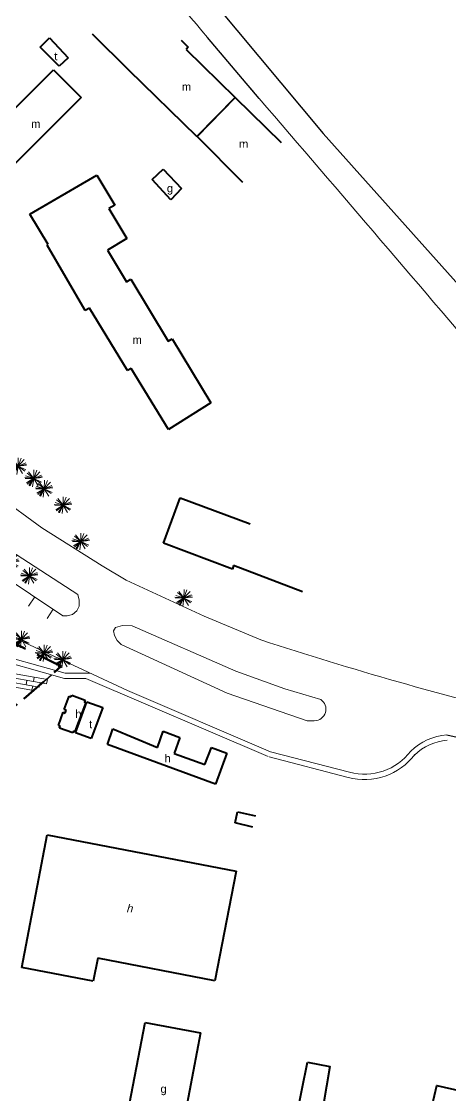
# Model space of a CAD drawing. Header units: millimetres. Extents: x -105266 to 178069, y 491 to 168574.
# Drawn here: x 119193 to 128852, y 83743 to 107902 of the extents above; entities that cross this region are included whole.
import ezdxf
from ezdxf.enums import TextEntityAlignment as Align

# ---------------------------------------------------------------- set-up
doc = ezdxf.new("R2010")
doc.units = ezdxf.units.MM
for name, pattern in [('HIDDEN', [9.525, 6.35, -3.175]), ('KOJ', [0]), ('WRP', [4.5, 3, -1.5])]:
    doc.linetypes.add(name, pattern=pattern)
for name, color, linetype, lineweight in [('A-granica opracowania', 7, 'HIDDEN', 80), ('A-SCIANY KONSTR MUROWANE', 30, 'Continuous', 40), ('A-WIDOK', 111, 'Continuous', 15), ('A-wykończenia', 6, 'Continuous', 13), ('A09_MATERIAL', 251, 'Continuous', 0)]:
    doc.layers.add(name, color=color, linetype=linetype, lineweight=lineweight)
doc.layers.add('EBUOA_T_0', color=7, linetype='Continuous')
doc.layers.add('SDRPK_L_0', color=7, linetype='KOJ')
doc.styles.get("Standard").update_dxf_attribs({"font": 'arial.ttf'})

# ---------------------------------------------------------------- blocks, each defined once
blk = doc.blocks.new('A$C12F46005')
at = {"lineweight": -2}
for p, q in [((0, 0), (-51.2966, 4.4435)), ((-0.9943, -0.1757), (-46.7966, 14.1285)), ((-0.9768, -0.3809), (-37.8314, 29.6356)), ((-0.8373, -0.2722), (-30.5106, 36.5267)), ((-0.9943, -0.1757), (-0.4362, 46.9746)), ((-0.9768, -0.3809), (45.9591, 10.9001)), ((-0.9768, -0.3809), (47.0929, 4.915)), ((-0.8373, -0.2722), (34.1161, 36.8542)), ((-0.8373, -0.2722), (34.1161, 36.8542)), ((-0.8373, -0.2722), (42.3487, 17.7378)), ((-0.8024, -0.6531), (16.1685, 44.9432)), ((-0.8373, -0.2722), (-48.6105, -1.2878)), ((-0.9943, -0.1757), (-42.471, -25.8995)), ((-0.9768, -0.3809), (-37.8314, -32.719)), ((-0.8373, -0.2722), (-27.7326, -38.8674)), ((-0.9768, -0.3809), (-26.6687, -42.1683)), ((-0.8373, -0.2722), (-21.3308, -42.6576)), ((-0.9768, -0.3809), (-7.0989, -47.7908)), ((-0.9943, -0.1757), (-0.8373, -0.2722)), ((-0.9943, -0.1757), (-0.9768, -0.3809)), ((-0.9768, -0.3809), (36.9194, -28.1191)), ((-0.9768, -0.3809), (23.8952, -42.2046)), ((-0.9768, -0.3809), (-0.9768, -0.3809)), ((-0.8373, -0.2722), (-0.8024, -0.6531)), ((-0.8024, -0.6531), (42.9592, -21.855))]:
    blk.add_line(p, q, dxfattribs=at)
blk.add_circle((-0.9943, -0.1757), 1.0096, dxfattribs=at)
blk = doc.blocks.new('A$C46E24D2F')
at = {"layer": 'A-WIDOK', "xscale": 4, "yscale": 4, "zscale": 4}
for p in [(-5984, 6043), (-5647, 5617), (-4457, 4238), (-4208, 3878), (-3881, 3493), (-933, 3189), (-3235, 2793), (-665, 2919), (-384, 2613), (-2927, 2448), (-123, 2463), (-2643, 2146), (-14109, 1770), (-2272, 1783), (-1994, 1535), (663, 1693), (974, 1517), (-16623, 1421), (-14265, 1276), (-16554, 1159), (-1694, 1236), (1309, 1128), (-14118, 927), (-1336, 914), (1662, 854), (-14095, 553), (-994, 683), (1900, 621), (-16643, 536), (-15439, 392), (-14506, 310), (-15060, 249), (-14573, 153), (-14074, 237), (-579, 258), (2325, 250), (-281, 4), (256, -438), (2724, -565), (-1386, -833), (-1061, -1079), (1139, -1031), (1566, -1338), (-625, -1401), (-267, -1681), (5043, -1837), (142, -1999), (1384, -2767), (1898, -3079), (2318, -3219), (80, -6559), (-2684, -11250), (-10537, -11497), (-11885, -11579), (-11319, -11744), (-3267, -12063), (-2793, -12371), (-10437, -12666), (-13541, -12927), (-12500, -13051), (-10491, -13101), (-15312, -13415), (-14391, -13533), (-14111, -13501), (-12392, -13769), (-12010, -13818), (-11490, -13870), (-16218, -14233), (-6603, -14354), (-4988, -14355), (-8807, -15123)]:
    blk.add_blockref('A$C12F46005', p, dxfattribs=at)

msp = doc.modelspace()

# ---------------------------------------------------------------- linework, layer by layer
msp.add_line((119461.94, 92851.74), (119871.57, 93207.92))
at = {"layer": 'A-granica opracowania', "linetype": 'WRP', "lineweight": 80, "ltscale": 200}
for p, q in [((120090.66, 93398.43), (118732.29, 94056.05)), ((119247.92, 92665.66), (120090.66, 93398.43)), ((115741.79, 90018.66), (119247.92, 92665.66))]:
    msp.add_line(p, q, dxfattribs=at)
at = {"layer": 'A-SCIANY KONSTR MUROWANE', "ltscale": 10}
for p, q in [((119617.13, 107328.26), (119823.13, 107532.26)), ((119823.13, 107532.26), (120245.13, 107086.26)), ((121618.13, 106796.26), (120796.13, 107618.26)), ((120044.13, 106896.26), (119617.13, 107328.26)), ((122786.13, 107482.26), (122948.13, 107325.26)), ((122948.13, 107325.26), (122900.13, 107269.26)), ((122900.13, 107269.26), (124002.13, 106190.26)), ((120245.13, 107086.26), (120044.13, 106896.26)), ((118280.13, 105187.26), (119916.13, 106817.26)), ((119916.13, 106817.26), (120540.13, 106190.26)), ((123143.13, 105317.26), (121618.13, 106796.26)), ((120540.13, 106190.26), (118904.13, 104561.26)), ((124002.13, 106190.26), (123143.13, 105317.26)), ((123148.13, 105314.26), (124002.13, 106190.26)), ((124002.13, 106190.26), (125036.13, 105178.26)), ((124175.13, 104281.26), (123148.13, 105314.26)), ((119378.13, 103569.26), (120890.13, 104447.26)), ((120890.13, 104447.26), (121295.13, 103774.26)), ((122138.13, 104350.26), (122382.13, 104579.26)), ((122382.13, 104579.26), (122794.13, 104145.26)), ((122554.13, 103889.26), (122138.13, 104350.26)), ((122794.13, 104145.26), (122554.13, 103889.26)), ((121295.13, 103774.26), (121158.13, 103692.26)), ((121158.13, 103692.26), (121563.13, 103019.26)), ((119793.13, 102887.26), (119378.13, 103569.26)), ((121563.13, 103019.26), (121131.13, 102758.26)), ((119771.13, 102873.26), (119793.13, 102887.26)), ((120628.13, 101399.26), (119771.13, 102873.26)), ((121131.13, 102758.26), (121559.13, 102048.26)), ((121559.13, 102048.26), (121653.13, 102105.26)), ((121653.13, 102105.26), (122495.13, 100708.26)), ((120725.13, 101457.26), (120628.13, 101399.26)), ((121577.13, 100049.26), (120725.13, 101457.26)), ((122495.13, 100708.26), (122589.13, 100765.26)), ((122589.13, 100765.26), (123456.13, 99327.26)), ((121663.13, 100097.26), (121577.13, 100049.26)), ((122503.13, 98723.26), (121663.13, 100097.26)), ((123456.13, 99327.26), (122503.13, 98723.26)), ((122392.13, 96171.26), (122767.13, 97190.26)), ((122767.13, 97190.26), (124342.13, 96603.26)), ((123946.13, 95584.26), (122392.13, 96171.26)), ((123969.13, 95668.26), (123946.13, 95584.26)), ((125520.13, 95071.26), (123969.13, 95668.26)), ((120158.13, 92429.26), (120268.13, 92724.26)), ((120268.13, 92724.26), (120311.13, 92708.26)), ((120311.13, 92708.26), (120326.13, 92752.26)), ((120326.13, 92752.26), (120624.13, 92639.26)), ((120641.13, 92583.26), (120397.13, 91929.26)), ((120408.13, 91902.26), (120667.13, 92600.26)), ((120624.13, 92639.26), (120608.13, 92597.26)), ((120608.13, 92597.26), (120641.13, 92583.26)), ((120667.13, 92600.26), (121022.13, 92472.26)), ((120024.13, 92067.26), (120133.13, 92364.26)), ((120133.13, 92364.26), (120176.13, 92347.26)), ((120200.13, 92413.26), (120158.13, 92429.26)), ((120176.13, 92347.26), (120200.13, 92413.26)), ((121022.13, 92472.26), (120762.13, 91771.26)), ((120066.13, 92053.26), (120024.13, 92067.26)), ((120053.13, 92010.26), (120066.13, 92053.26)), ((120349.13, 91901.26), (120053.13, 92010.26)), ((120365.13, 91942.26), (120349.13, 91901.26)), ((120397.13, 91929.26), (120365.13, 91942.26)), ((120762.13, 91771.26), (120408.13, 91902.26)), ((121128.13, 91638.26), (121247.13, 91988.26)), ((121247.13, 91988.26), (122253.13, 91575.26)), ((122253.13, 91575.26), (122385.13, 91942.26)), ((122385.13, 91942.26), (122758.13, 91796.26)), ((123560.13, 90747.26), (121128.13, 91638.26)), ((122758.13, 91796.26), (122632.13, 91433.26)), ((123319.13, 91187.26), (123474.13, 91572.26)), ((123474.13, 91572.26), (123814.13, 91443.26)), ((122632.13, 91433.26), (123319.13, 91187.26)), ((123814.13, 91443.26), (123560.13, 90747.26)), ((124002.13, 89874.26), (124060.13, 90124.26)), ((124060.13, 90124.26), (124460.13, 90031.26)), ((124402.13, 89782.26), (124002.13, 89874.26)), ((119198.13, 86621.26), (119772.13, 89607.26)), ((119772.13, 89607.26), (124029.13, 88792.26)), ((124029.13, 88792.26), (123547.13, 86323.26)), ((120912.13, 86830.26), (120808.13, 86314.26)), ((123547.13, 86323.26), (120912.13, 86830.26)), ((120808.13, 86314.26), (119198.13, 86621.26)), ((121451.13, 82634.26), (121975.13, 85386.26)), ((121975.13, 85386.26), (123223.13, 85152.26)), ((123223.13, 85152.26), (122896.13, 83411.26))]:
    msp.add_line(p, q, dxfattribs=at)
for points in [[(125630.8, 84490.88), (126134.46, 84393.23), (125915.32, 83113.17), (125378.49, 83237.4), (125630.8, 84490.88)], [(129502.86, 83751.38), (129295.07, 82848.39), (128336.09, 83069.07), (128543.88, 83972.06), (129502.86, 83751.38)]]:
    msp.add_lwpolyline(points, dxfattribs=at)
at = {"layer": 'A-wykończenia', "ltscale": 10}
for p, q in [((119650.13, 96511.26), (118360.13, 97453.26)), ((121012.13, 95658.26), (119650.13, 96511.26)), ((117660.13, 96182.26), (120128.13, 94533.26)), ((120463.13, 95011.26), (118539.13, 96254.26)), ((121551.13, 95334.26), (121012.13, 95658.26)), ((123304.13, 94528.26), (121551.13, 95334.26)), ((119352.6, 94750.76), (119492.89, 94957.69)), ((120494.13, 94884.26), (120463.13, 95011.26)), ((120436.13, 94648.26), (120494.13, 94748.26)), ((120494.13, 94748.26), (120494.13, 94884.26)), ((111271.3, 94629.88), (119778.16, 93099.68)), ((119768.35, 94472.98), (119908.64, 94679.91)), ((120128.13, 94533.26), (120225.13, 94530.26)), ((120225.13, 94530.26), (120345.13, 94562.26)), ((120345.13, 94562.26), (120436.13, 94648.26)), ((124585.13, 93990.26), (123304.13, 94528.26)), ((121312.13, 94271.26), (121263.13, 94194.26)), ((121471.13, 94313.26), (121312.13, 94271.26)), ((121683.13, 94305.26), (121471.13, 94313.26)), ((124021.13, 93285.26), (121683.13, 94305.26)), ((118714.11, 94186.07), (121580.92, 92854.7)), ((121263.13, 94194.26), (121288.13, 94090.26)), ((121288.13, 94090.26), (121344.13, 93976.26)), ((121344.13, 93976.26), (121437.13, 93889.26)), ((121437.13, 93889.26), (123826.13, 92795.26)), ((115443.29, 93574.61), (119461.94, 92851.74)), ((125119.13, 92893.26), (124021.13, 93285.26)), ((120177.87, 93247.27), (120735.6, 93247.27)), ((121580.92, 92854.7), (124795.82, 91477.79)), ((123826.13, 92795.26), (125624.13, 92172.26)), ((124765.61, 91361.66), (126548.66, 90897.82)), ((124795.82, 91477.79), (126578.87, 91013.95))]:
    msp.add_line(p, q, dxfattribs=at)
for points in [[(124585.13, 93990.26, 0.01865073), (130788.87, 92221.91, 0.47294472), (132002.58, 93131.53, 0.0220542), (132002.58, 94702.13, 0.0913818), (131316.41, 97681.49, 0.07422653), (130000.31, 99795.72, 0.0015071), (124545.13, 106168.26, -0.00401696), (123379.13, 107544.26, 0.00401696), (119399.12, 112241.08, 0.00432186), (115033.35, 117222.27, -0.00075999), (113806.95, 118601.61, -0.00075999)], [(125624.13, 92172.26), (125785.75, 92172.26, 0.74457395), (125928.99, 92650.92, 0.81439448)]]:
    msp.add_lwpolyline(points, format="xyb", dxfattribs=at)
for points in [[(113141.93, 97611.28), (114262.73, 96291.01), (116740.62, 94636), (118345.01, 93757.14), (120177.87, 93247.27)], [(113050.45, 97533.62), (114182.12, 96200.54), (116678.35, 94533.29), (118299.51, 93645.25), (120161.49, 93127.27), (120639.69, 93127.27), (124748.58, 91367.49)], [(125119.13, 92893.26), (125928.99, 92650.92)]]:
    msp.add_lwpolyline(points, dxfattribs=at)
for centre, radius, start, end in [((128872.28, 90549.87), 1310.46, 94.58302, 134.354777), ((128872.28, 90549.87), 1190.46, 94.58302, 134.354777), ((126910.7, 92289.51), 1438.01, 255.41821, 322.485295), ((126910.7, 92289.51), 1318.01, 255.41821, 322.485295)]:
    msp.add_arc(centre, radius, start, end, dxfattribs=at)
at = {"layer": 'A09_MATERIAL', "ltscale": 10}
for p, q in [((115281.85, 93806.86), (119760.45, 93001.26)), ((115362.57, 93690.74), (119595.12, 92929.39)), ((119300.01, 92982.65), (119317.71, 93081.07)), ((119465.34, 93054.51), (119483.05, 93152.93)), ((119595.27, 92929.54), (119612.97, 93027.96)), ((119760.6, 93001.4), (119778.31, 93099.82)), ((119429.93, 92857.65), (119447.63, 92956.07))]:
    msp.add_line(p, q, dxfattribs=at)
at = {"layer": 'SDRPK_L_0', "linetype": 'KOJ'}
msp.add_line((124545.13, 106168.26), (123379.13, 107544.26), dxfattribs=at)
at = {"layer": 'SDRPK_L_0'}
for points in [[(114642.42, 118819.51), (118293.47, 114583.55), (123090.31, 108856.06), (125985.9, 105381.04), (129993.25, 100906.75, -0.0968563), (132450.51, 96782.09, 0.70385506), (133315.99, 96782.09, 0.17380876), (133315.99, 101178.6, 0.07218353), (132438.12, 102831.21, 0.05165517), (130210.48, 105292.39, -0.1786478), (129029.71, 108622.75, -0.55402106)], [(128767.57, 91856.14), (130637.44, 91435.86, -0.43094445), (131575.94, 89855.59), (130962.95, 87073.69), (130009.61, 83591.5), (129133.25, 80018.36), (128628.88, 78193.95, -0.35900039), (128097.36, 77821.08), (121095.13, 79536.26)]]:
    msp.add_lwpolyline(points, format="xyb", dxfattribs=at)

# ---------------------------------------------------------------- block references
at = {"layer": 'A-wykończenia', "ltscale": 10}
msp.add_blockref('A$C46E24D2F', (117811.13, 96773.26), dxfattribs=at)

# ---------------------------------------------------------------- texts
at = {"layer": 'A-SCIANY KONSTR MUROWANE', "ltscale": 10}
for s, p in [('t', (119932.13, 107210.26)), ('m', (119410.13, 105689.26)), ('g', (122467.13, 104241.26)), ('m', (121694.13, 100831.26)), ('h', (120406.13, 92418.26)), ('t', (120715.13, 92186.26)), ('h', (122413.13, 91419.26)), ('g', (122322.13, 83984.26))]:
    msp.add_text(s, height=180, dxfattribs=at).set_placement(p, align=Align.TOP_LEFT)
at = {"layer": 'A-SCIANY KONSTR MUROWANE', "ltscale": 10, "oblique": 15}
msp.add_text('h', height=180, rotation=359.09999, dxfattribs=at).set_placement((121620.13, 87957.26), align=Align.MIDDLE)
at = {"layer": 'EBUOA_T_0'}
for p in [(122803.13, 106525.26), (124090.13, 105241.26)]:
    msp.add_text('m', height=180, dxfattribs=at).set_placement(p, align=Align.TOP_LEFT)

doc.saveas('drawing.dxf')
